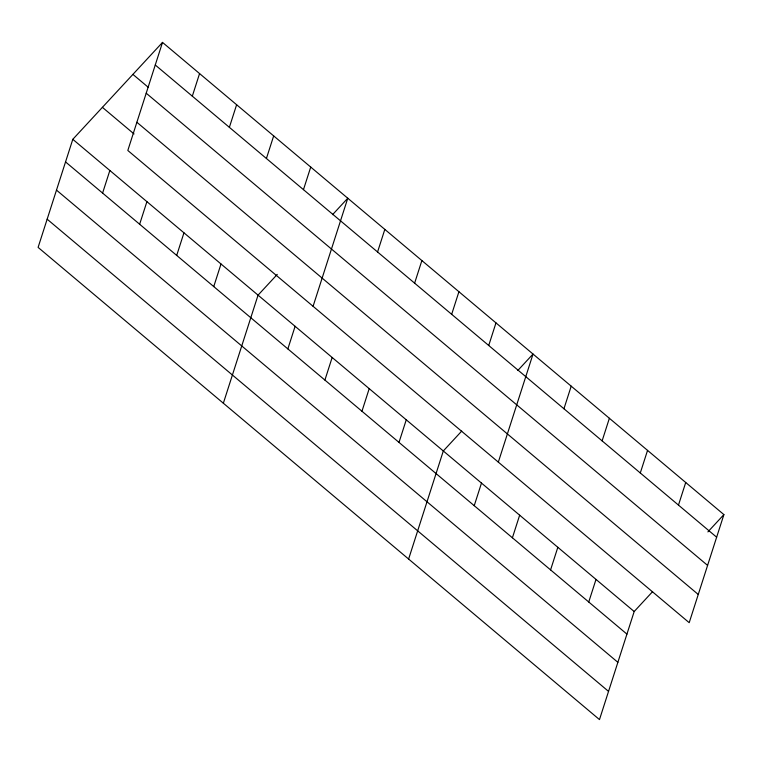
<?xml version="1.0" encoding="UTF-8"?>
<svg xmlns="http://www.w3.org/2000/svg" width="762" height="762" viewBox="0 0 762 762"><rect width="100%" height="100%" fill="white"/><g stroke="black" fill="none" stroke-linecap="round" stroke-linejoin="round"><path stroke-width="1.14" d="M162.516 42.405L127.816 150.476L689.2 622.678L723.9 514.607L162.516 42.405L72.8 139.322L38.1 247.393L599.484 719.595L634.184 611.524L652.586 591.636M102.594 193.081L109.852 170.488M139.646 224.247L146.904 201.654M192.319 96.164L199.568 73.571M176.698 255.413L183.956 232.82M229.372 127.33L236.62 104.737M213.751 286.579L221.009 263.985M266.414 158.496L273.672 135.903M223.352 403.222L258.051 295.151L277.263 274.406M303.467 189.652L310.725 167.069M287.855 348.901L295.104 326.307M313.077 306.305L347.777 198.225L332.575 214.655M324.907 380.067L332.156 357.473M377.571 251.984L384.829 229.391M361.96 411.232L369.208 388.639M414.623 283.15L421.881 260.556M399.002 442.398L406.26 419.805M451.675 314.315L458.924 291.722M408.613 559.051L443.313 450.971L461.715 431.092M488.728 345.481L495.976 322.888M474.231 505.673L481.489 483.079M498.329 462.134L533.029 354.054L517.827 370.475M512.407 537.782L519.655 515.188M563.947 408.756L571.205 386.163M550.583 569.89L557.832 547.297M602.123 440.865L609.381 418.271M588.75 601.999L596.008 579.415M640.299 472.973L647.548 450.38M678.475 505.082L685.724 482.498M707.898 531.895L723.9 514.607M155.267 64.999L716.642 537.2M132.912 74.39L148.276 87.306M146.209 93.202L707.593 565.404M136.874 122.272L698.259 594.474M102.403 107.337L134.036 133.941M72.8 139.322L634.184 611.524M65.542 161.915L626.926 634.117M56.493 190.119L617.868 662.321M47.158 219.189L608.543 691.391"/></g></svg>
